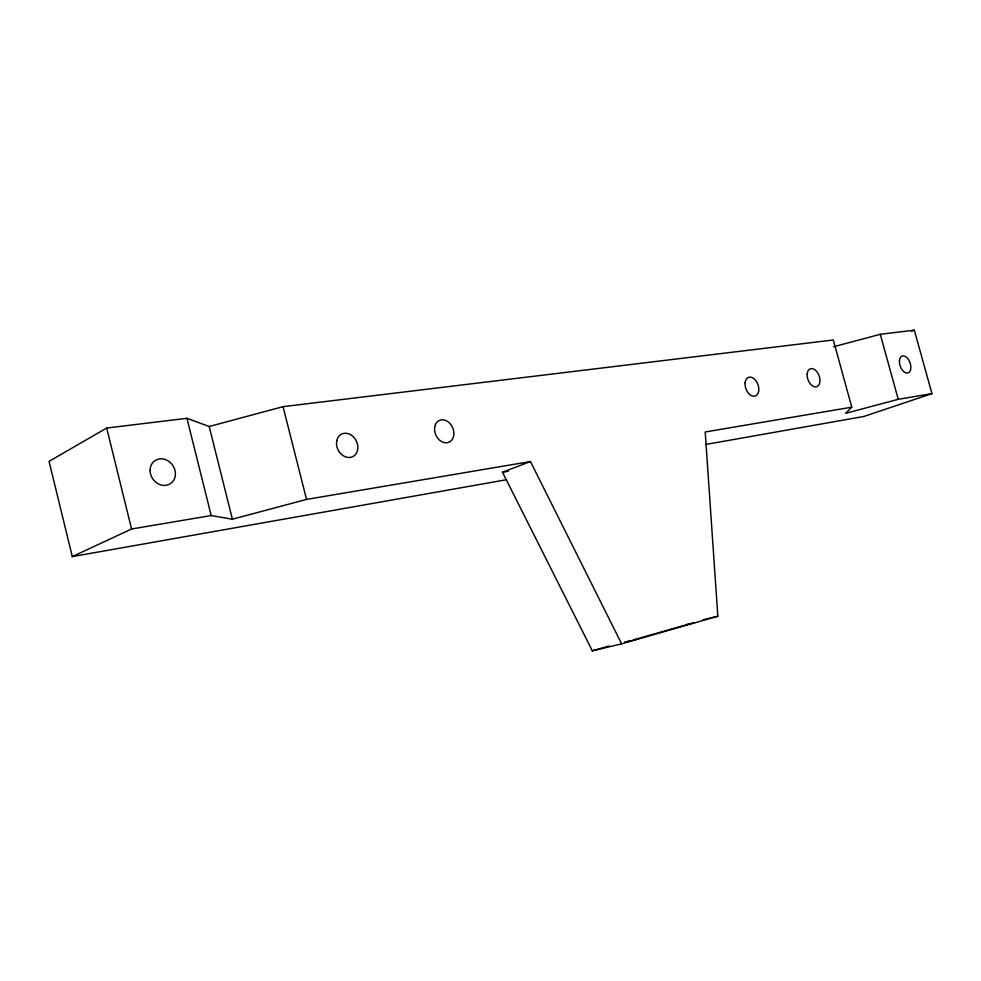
<?xml version="1.0" encoding="UTF-8"?>
<svg xmlns="http://www.w3.org/2000/svg" width="981" height="981" viewBox="0 0 981 981"><rect width="100%" height="100%" fill="white"/><g stroke="black" fill="none" stroke-linecap="round" stroke-linejoin="round"><path stroke-width="1.47" d="M506.527 479.721L72.3 556.607L49.05 461.364L106.684 428.035L186.93 418.311L209.186 426.502L283.043 406.661L833.323 339.978L851.778 407.176L845.622 413.332L898.253 399.316L931.95 393.626L914.317 330.168L880.276 334.288L833.617 346.759M72.3 556.607L131.577 529.004L211.197 515.54L232.399 519.219L306.538 499.415L530.451 461.536L621.623 643.843L717.834 616.227L705.204 431.971L851.778 407.176M621.623 643.843L592.328 650.832L502.48 472.229L530.451 461.536M911.459 331.235L914.317 330.168M931.95 393.626L863.869 416.459L705.547 444.491M634.535 639.771L635.296 639.514L633.812 639.808L683.965 625.437M625.424 642.052L624.639 642.322L626.111 642.015M592.328 650.832L609.164 646.013M685.302 624.885L687.583 624.247M633.665 640.029L627.202 641.758M627.411 641.476L628.711 641.133M689.054 624.088L694.119 622.641L692.549 622.972M688.907 623.904L690.232 623.548M687.718 624.443L685.388 625.02M703.144 619.771L717.834 616.227M502.48 472.229L508.354 471.223M880.276 334.288L898.253 399.316M283.043 406.661L306.538 499.415M209.186 426.502L232.399 519.219M186.93 418.311L211.197 515.54M106.684 428.035L131.577 529.004M899.43 360.861A8.927 5.199 70.7 0 0 907.523 373.038A8.927 5.199 70.7 0 0 908.443 359.5A8.927 5.199 70.7 0 0 899.43 360.861M150.081 470.488A13.844 12.066 55.7 0 0 169.137 484.369A13.844 12.066 55.7 0 0 169.014 461.487A13.844 12.066 55.7 0 0 150.081 470.488M807.167 373.945A9.528 5.898 70.2 0 0 816.069 386.882A9.528 5.898 70.2 0 0 817.394 372.4A9.528 5.898 70.2 0 0 807.167 373.945M745.082 382.762A9.92 6.401 69.8 0 0 754.536 396.201A9.92 6.401 69.8 0 0 756.167 381.082A9.92 6.401 69.8 0 0 745.082 382.762M434.742 426.796A11.919 9.172 66 0 0 447.226 442.725A11.919 9.172 66 0 0 450.684 424.381A11.919 9.172 66 0 0 434.742 426.796M336.777 440.69A12.569 10.141 63.7 0 0 350.303 457.404A12.569 10.141 63.7 0 0 354.435 438.017A12.569 10.141 63.7 0 0 336.777 440.69"/></g></svg>
